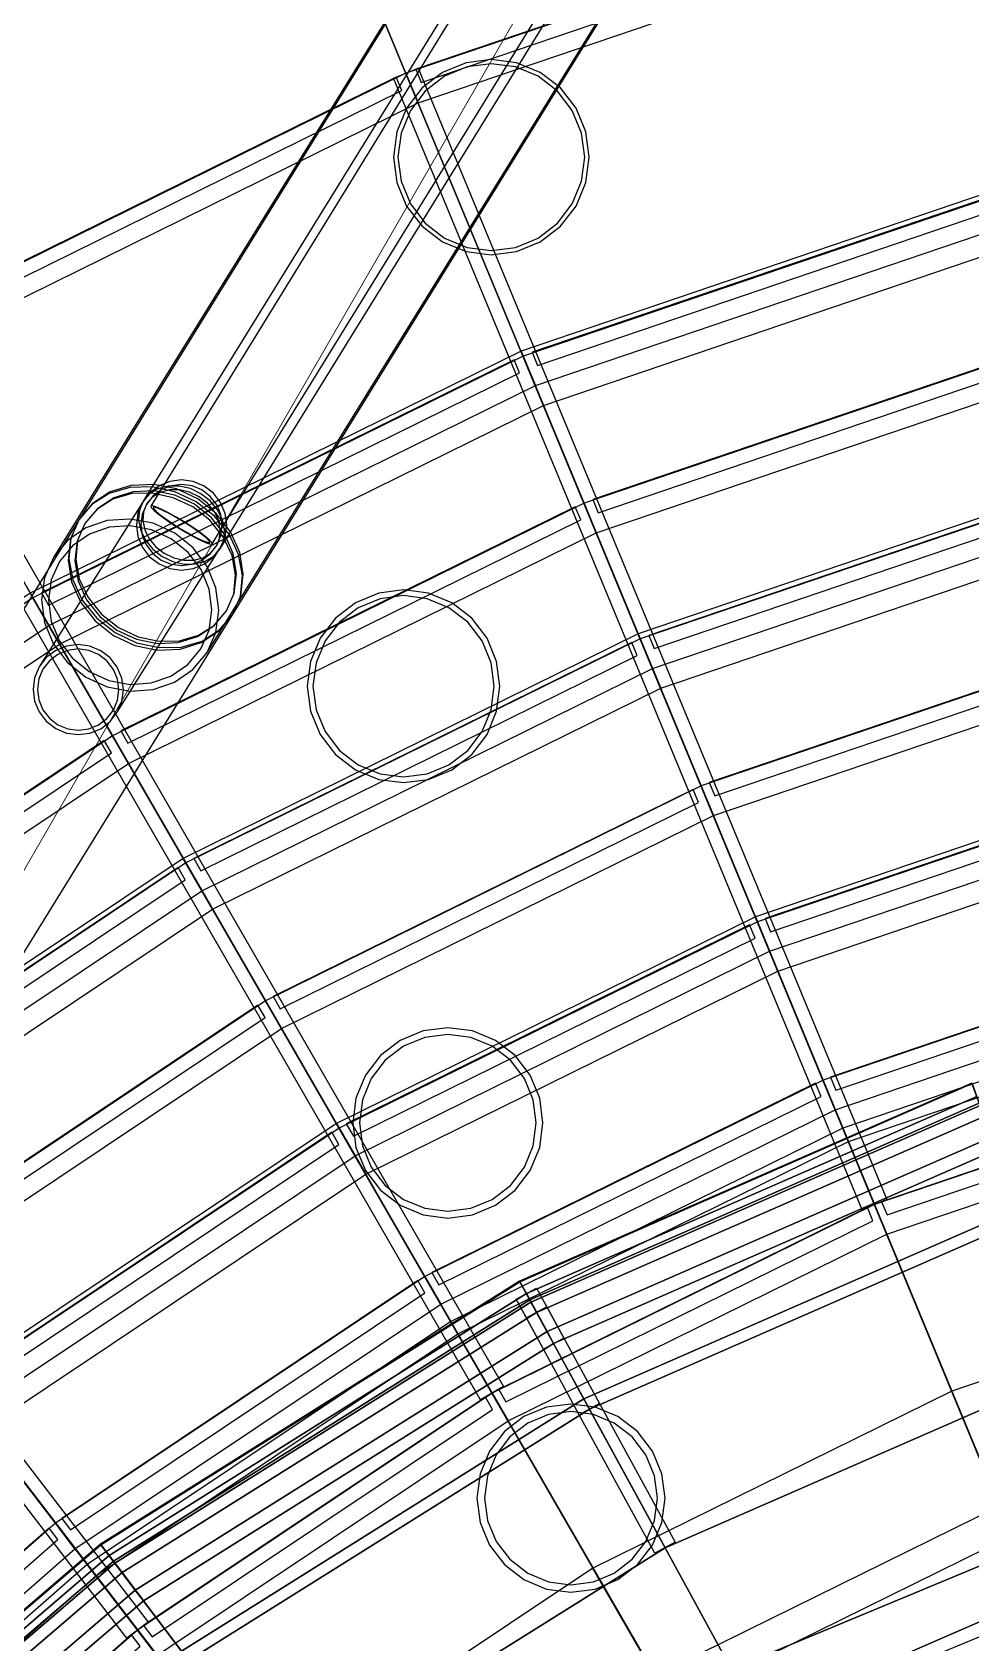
# Model space of a CAD drawing. Header units: millimetres. Extents: x -52000 to 54854, y -52000 to 53750.
# Drawn here: x -11754 to -6475, y 14475 to 23532 of the extents above; entities that cross this region are included whole.
import ezdxf

# ---------------------------------------------------------------- set-up
doc = ezdxf.new("R2010")
doc.units = ezdxf.units.MM
for name, color, linetype, lineweight in [('D-BMK-AXIS', 7, 'Continuous', 13), ('D-STR-DECK', 7, 'Continuous', 25), ('D-STR-STRC', 7, 'Continuous', 25)]:
    doc.layers.add(name, color=color, linetype=linetype, lineweight=lineweight)

msp = doc.modelspace()

# ---------------------------------------------------------------- linework, layer by layer
at = {"layer": 'D-BMK-AXIS'}
msp.add_lwpolyline([(0, 39259.8), (-34000, -19629.9), (34000, -19629.9)], close=True, dxfattribs=at)
at = {"layer": 'D-STR-DECK'}
for points in [[(-1552.9, 5795.6), (-7479.9, 27915.3), (-11059.6, 26700.1), (-2296.1, 5543.3)], [(-2296.1, 5543.3), (-11059.6, 26700.1), (-14450, 25028.1), (-3000, 5196.2)], [(-3000, 5196.2), (-14450, 25028.1), (-17593.2, 22927.9), (-3652.6, 4760.1)], [(-6481.3, 24188.4), (-6527.8, 24362.2), (-9651.9, 23301.8), (-9583, 23135.5)], [(-6564.3, 24269.6), (-6585.2, 24346.8), (-9597, 23324.4), (-9566.5, 23250.4)], [(-9583, 23135.5), (-9651.9, 23301.8), (-12610.8, 21842.6), (-12520.8, 21686.7)], [(-9676, 23205.1), (-9706.8, 23278.9), (-12559.3, 21872.2), (-12519.5, 21802.9)], [(-7085.8, 16910.7), (-9721.2, 23273.1), (-9582.6, 23330.5), (-6947.2, 16968.1)], [(-3652.6, 4760.1), (-17593.2, 22927.9), (-20435.4, 20435.4), (-4242.6, 4242.6)], [(-6004.6, 22409.5), (-6090, 22728.2), (-9004.5, 21738.9), (-8878.3, 21434)], [(-1552.9, 5795.6), (-6082.2, 22699.3), (-8993.1, 21711.2), (-2296.1, 5543.3)], [(-6035.7, 22525.4), (-6082.2, 22699.3), (-8993.1, 21711.2), (-8924.2, 21544.9)], [(-6114.8, 22607.6), (-6135.7, 22684.9), (-8941.9, 21732.3), (-8911.4, 21658.3)], [(-9232.5, 15841.2), (-12675.8, 21805.1), (-12545.9, 21880.1), (-9102.6, 15916.2)], [(-5804, 21660.6), (-5850.5, 21834.5), (-8650.5, 20884.1), (-8581.6, 20717.8)], [(-8878.3, 21434), (-9004.5, 21738.9), (-11765, 20377.6), (-11600, 20091.8)], [(-5881.1, 21743.4), (-5902, 21820.7), (-8601.2, 20904.4), (-8570.8, 20830.4)], [(-2296.1, 5543.3), (-8993.1, 21711.2), (-11750, 20351.6), (-3000, 5196.2)], [(-8924.2, 21544.9), (-8993.1, 21711.2), (-11750, 20351.6), (-11660, 20195.7)], [(-9013.4, 21616.1), (-9044.2, 21689.9), (-11702, 20379.2), (-11662.2, 20309.8)], [(-5559, 20746.5), (-5644.4, 21065.3), (-8345.7, 20148.3), (-8219.4, 19843.4)], [(-1552.9, 5795.6), (-5636.7, 21036.3), (-8334.2, 20120.6), (-2296.1, 5543.3)], [(-5590.1, 20862.4), (-5636.7, 21036.3), (-8334.2, 20120.6), (-8265.3, 19954.3)], [(-5665.3, 20945.7), (-5686.2, 21022.9), (-8286.8, 20140.2), (-8256.3, 20066.2)], [(-8581.6, 20717.8), (-8650.5, 20884.1), (-11302.4, 19576.3), (-11212.4, 19420.4)], [(-8668.9, 20789.8), (-8699.6, 20863.6), (-11256.2, 19602.9), (-11216.4, 19533.5)], [(-11600, 20091.8), (-11765, 20377.6), (-14324.2, 18667.6), (-14123.3, 18405.8)], [(-3000, 5196.2), (-11750, 20351.6), (-14305.9, 18643.8), (-3652.6, 4760.1)], [(-11660, 20195.7), (-11750, 20351.6), (-14305.9, 18643.8), (-14196.3, 18501)], [(-8219.4, 19843.4), (-8345.7, 20148.3), (-10904.2, 18886.6), (-10739.2, 18600.8)], [(-2296.1, 5543.3), (-8334.2, 20120.6), (-10889.2, 18860.6), (-3000, 5196.2)], [(-8265.3, 19954.3), (-8334.2, 20120.6), (-10889.2, 18860.6), (-10799.2, 18704.7)], [(-5358.4, 19997.7), (-5404.9, 20171.5), (-7991.6, 19293.5), (-7922.7, 19127.2)], [(-5431.6, 20081.5), (-5452.5, 20158.7), (-7946.1, 19312.3), (-7915.7, 19238.3)], [(-11221.2, 14500.5), (-15413.5, 19964), (-15294.5, 20055.3), (-11102.2, 14591.9)], [(-8350.8, 20027.1), (-8381.6, 20100.9), (-10844.7, 18886.2), (-10804.9, 18816.8)], [(-11212.4, 19420.4), (-11302.4, 19576.3), (-13760.9, 17933.6), (-13651.3, 17790.7)], [(-11308.3, 19480.4), (-11348.5, 19549.6), (-13718.6, 17965.9), (-13670.1, 17902.3)], [(-5113.4, 19083.5), (-5198.8, 19402.3), (-7686.9, 18557.7), (-7560.6, 18252.8)], [(-7922.7, 19127.2), (-7991.6, 19293.5), (-10441.6, 18085.3), (-10351.6, 17929.4)], [(-1552.9, 5795.6), (-5191.1, 19373.3), (-7675.4, 18530), (-2296.1, 5543.3)], [(-5144.5, 19199.4), (-5191.1, 19373.3), (-7675.4, 18530), (-7606.5, 18363.7)], [(-5215.8, 19283.8), (-5236.7, 19361), (-7631.7, 18548), (-7601.3, 18474)], [(-8006.3, 19200.8), (-8037.1, 19274.6), (-10398.9, 18109.9), (-10359.1, 18040.5)], [(-10739.2, 18600.8), (-10904.2, 18886.6), (-13276.1, 17301.7), (-13075.2, 17039.9)], [(-3000, 5196.2), (-10889.2, 18860.6), (-13257.8, 17277.9), (-3652.6, 4760.1)], [(-10799.2, 18704.7), (-10889.2, 18860.6), (-13257.8, 17277.9), (-13148.2, 17135.1)], [(-10893.4, 18765.7), (-10933.6, 18834.9), (-13217.1, 17309.1), (-13168.5, 17245.5)], [(-3652.6, 4760.1), (-14305.9, 18643.8), (-16617, 16617), (-4242.6, 4242.6)], [(-7560.6, 18252.8), (-7686.9, 18557.7), (-10043.4, 17395.6), (-9878.4, 17109.8)], [(-2296.1, 5543.3), (-7675.4, 18530), (-10028.4, 17369.6), (-3000, 5196.2)], [(-7606.5, 18363.7), (-7675.4, 18530), (-10028.4, 17369.6), (-9938.4, 17213.7)], [(-7688.2, 18438), (-7719, 18511.9), (-9987.4, 17393.2), (-9947.6, 17323.8)], [(-4894.9, 18268.2), (-4941.5, 18442), (-7306.4, 17639.3), (-7237.5, 17473)], [(-4964.1, 18353.1), (-4985, 18430.3), (-7264.8, 17656.4), (-7234.4, 17582.5)], [(-4845.1, 18082.1), (-4865.8, 18159.4), (-7194.4, 17368.9), (-7163.8, 17295)], [(-1294.1, 4829.6), (-4865.8, 18159.4), (-7194.4, 17368.9), (-1913.4, 4619.4)], [(-10351.6, 17929.4), (-10441.6, 18085.3), (-12712.8, 16567.7), (-12603.3, 16424.9)], [(-10444, 17991.5), (-10484.1, 18060.7), (-12673.8, 16597.6), (-12625.2, 16534)], [(-4698.9, 17536.5), (-4745.5, 17710.3), (-7016.5, 16939.4), (-6947.7, 16773.1)], [(-4766.3, 17621.9), (-4787.2, 17699.1), (-6976.6, 16955.9), (-6946.2, 16881.9)], [(-7237.5, 17473), (-7306.4, 17639.3), (-9546.3, 16534.7), (-9456.3, 16378.8)], [(-7317.2, 17548.2), (-7348, 17622), (-9507.3, 16557.1), (-9467.5, 16487.8)], [(-6428, 17509.7), (-6469.4, 17622.3), (-9012.9, 16508.6), (-8955.4, 16403.2)], [(-6469.4, 17622.3), (-6441.9, 17547.6), (-8974.8, 16438.7), (-9012.9, 16508.6)], [(-6441.9, 17547.6), (-6468.3, 17619.5), (-9011.5, 16505.9), (-8974.8, 16438.7)], [(-6468.3, 17619.5), (-6358, 17319.1), (-8858.1, 16225), (-9011.5, 16505.9)], [(-6331.7, 17247.2), (-6441.9, 17547.6), (-8974.8, 16438.7), (-8821.5, 16157.9)], [(-6441.9, 17547.6), (-6400.6, 17435), (-8917.3, 16333.4), (-8974.8, 16438.7)], [(-6400.6, 17435), (-6428, 17509.7), (-8955.4, 16403.2), (-8917.3, 16333.4)], [(-6209.6, 16914.8), (-6423.3, 17496.8), (-8948.9, 16391.2), (-8651.8, 15847)], [(-6423.3, 17496.8), (-6400.6, 17435), (-8917.3, 16333.4), (-8948.9, 16391.2)], [(-9878.4, 17109.8), (-10043.4, 17395.6), (-12228, 15935.9), (-12027.1, 15674.1)], [(-6400.6, 17435), (-6186.9, 16853), (-8620.2, 15789.2), (-8917.3, 16333.4)], [(-3000, 5196.2), (-10028.4, 17369.6), (-12209.8, 15912.1), (-3652.6, 4760.1)], [(-9938.4, 17213.7), (-10028.4, 17369.6), (-12209.8, 15912.1), (-12100.2, 15769.3)], [(-10029.1, 17276.8), (-10069.3, 17346), (-12172.2, 15940.8), (-12123.7, 15877.2)], [(-7163.8, 17295), (-7194.4, 17368.9), (-9400, 16281.3), (-9360, 16212)], [(-1913.4, 4619.4), (-7194.4, 17368.9), (-9400, 16281.3), (-2500, 4330.1)], [(-6358, 17319.1), (-6331.7, 17247.2), (-8821.5, 16157.9), (-8858.1, 16225)], [(-3652.6, 4760.1), (-13257.8, 17277.9), (-15399.6, 15399.6), (-4242.6, 4242.6)], [(-5504.6, 14994.3), (-6331.7, 17247.2), (-8821.5, 16157.9), (-7671.4, 14051.4)], [(-6331.7, 17247.2), (-6331.7, 17247.2), (-8821.5, 16157.9), (-8821.5, 16157.9)], [(-6947.7, 16773.1), (-7016.5, 16939.4), (-9167.5, 15878.7), (-9077.5, 15722.8)], [(-7025.6, 16849), (-7056.4, 16922.8), (-9130.1, 15900.2), (-9090.3, 15830.8)], [(-6186.9, 16853), (-6209.6, 16914.8), (-8651.8, 15847), (-8620.2, 15789.2)], [(-6186.9, 16853), (-5880.9, 16019.4), (-8194.7, 15009.8), (-8620.2, 15789.2)], [(-6186.9, 16853), (-6186.9, 16853), (-8620.2, 15789.2), (-8620.2, 15789.2)], [(-1294.1, 4829.6), (-4451.7, 16613.9), (-6582.2, 15890.7), (-1913.4, 4619.4)], [(-9456.3, 16378.8), (-9546.3, 16534.7), (-11622.8, 15147.2), (-11513.3, 15004.4)], [(-9545.1, 16443), (-9585.2, 16512.1), (-11587.1, 15174.5), (-11538.6, 15110.9)], [(-8955.4, 16403.2), (-9012.9, 16508.6), (-11369.1, 15029.2), (-11296.7, 14933.5)], [(-9012.9, 16508.6), (-8974.8, 16438.7), (-11321.1, 14965.8), (-11369.1, 15029.2)], [(-8974.8, 16438.7), (-9011.5, 16505.9), (-11367.3, 15026.8), (-11321.1, 14965.8)], [(-9011.5, 16505.9), (-8858.1, 16225), (-11174.2, 14771.6), (-11367.3, 15026.8)], [(-8974.8, 16438.7), (-8917.3, 16333.4), (-8955.4, 16403.2), (-9012.9, 16508.6)], [(-8974.8, 16438.7), (-8917.3, 16333.4), (-8955.4, 16403.2), (-9012.9, 16508.6)], [(-8821.5, 16157.9), (-8974.8, 16438.7), (-9011.5, 16505.9), (-8858.1, 16225)], [(-8821.5, 16157.9), (-8974.8, 16438.7), (-9011.5, 16505.9), (-8858.1, 16225)], [(-8821.5, 16157.9), (-8974.8, 16438.7), (-11321.1, 14965.8), (-11128.1, 14710.6)], [(-8974.8, 16438.7), (-8917.3, 16333.4), (-11248.7, 14870.1), (-11321.1, 14965.8)], [(-8917.3, 16333.4), (-8955.4, 16403.2), (-11296.7, 14933.5), (-11248.7, 14870.1)], [(-8878.5, 16126.7), (-9031.9, 16407.6), (-8917.7, 16469.9), (-8764.4, 16189)], [(-8917.7, 16469.9), (-8860.2, 16364.6), (-8974.3, 16302.3), (-9031.9, 16407.6)], [(-8651.8, 15847), (-8948.9, 16391.2), (-11288.5, 14922.6), (-10914.4, 14428.2)], [(-8948.9, 16391.2), (-8917.3, 16333.4), (-11248.7, 14870.1), (-11288.5, 14922.6)], [(-8917.3, 16333.4), (-8620.2, 15789.2), (-10874.7, 14375.6), (-11248.7, 14870.1)], [(-8860.2, 16364.6), (-8563.1, 15820.4), (-8677.2, 15758.1), (-8974.3, 16302.3)], [(-8917.3, 16333.4), (-8620.2, 15789.2), (-8651.8, 15847), (-8948.9, 16391.2)], [(-8917.3, 16333.4), (-8620.2, 15789.2), (-8651.8, 15847), (-8948.9, 16391.2)], [(-9360, 16212), (-9400, 16281.3), (-11444.7, 14915), (-11396, 14851.6)], [(-2500, 4330.1), (-9400, 16281.3), (-11444.7, 14915), (-3043.8, 3966.8)], [(-8858.1, 16225), (-8821.5, 16157.9), (-11128.1, 14710.6), (-11174.2, 14771.6)], [(-7671.4, 14051.4), (-8821.5, 16157.9), (-11128.1, 14710.6), (-9680.2, 12796.5)], [(-8821.5, 16157.9), (-8821.5, 16157.9), (-11128.1, 14710.6), (-11128.1, 14710.6)], [(-7671.4, 14051.4), (-8821.5, 16157.9), (-8821.5, 16157.9), (-7671.4, 14051.4)], [(-7671.4, 14051.4), (-8821.5, 16157.9), (-8821.5, 16157.9), (-7671.4, 14051.4)], [(-5880.9, 16019.4), (-5880.9, 16019.4), (-8194.7, 15009.8), (-8194.7, 15009.8)], [(-3652.6, 4760.1), (-12209.8, 15912.1), (-14182.2, 14182.2), (-4242.6, 4242.6)], [(-9077.5, 15722.8), (-9167.5, 15878.7), (-11161.7, 14546.2), (-11052.1, 14403.4)], [(-9164.8, 15787.8), (-9204.9, 15857), (-11127.4, 14572.5), (-11078.8, 14508.9)], [(-1913.4, 4619.4), (-6582.2, 15890.7), (-8600, 14895.6), (-2500, 4330.1)], [(-8620.2, 15789.2), (-8651.8, 15847), (-10914.4, 14428.2), (-10874.7, 14375.6)], [(-8620.2, 15789.2), (-8194.7, 15009.8), (-10338.9, 13667.4), (-10874.7, 14375.6)], [(-8620.2, 15789.2), (-8620.2, 15789.2), (-10874.7, 14375.6), (-10874.7, 14375.6)], [(-8563.1, 15820.4), (-8137.6, 15041), (-8251.7, 14978.7), (-8677.2, 15758.1)], [(-8620.2, 15789.2), (-8194.7, 15009.8), (-8194.7, 15009.8), (-8620.2, 15789.2)], [(-8620.2, 15789.2), (-8194.7, 15009.8), (-8194.7, 15009.8), (-8620.2, 15789.2)], [(-4144, 13267.9), (-4859.5, 15558.8), (-7613.5, 14412.7), (-6492.5, 12290.6)], [(-4859.5, 15558.8), (-4859.5, 15558.8), (-7613.5, 14412.7), (-7613.5, 14412.7)], [(-4094.5, 15280.9), (-4141.1, 15454.8), (-8000, 13856.4), (-7910, 13700.5)], [(-1552.9, 5795.6), (-4141.1, 15454.8), (-8000, 13856.4), (-3000, 5196.2)], [(-6245.4, 15077.7), (-6314.3, 15244), (-8250, 14289.4), (-8160, 14133.5)], [(-11513.3, 15004.4), (-11622.8, 15147.2), (-13500.5, 13500.5), (-13373.2, 13373.2)], [(-11609.6, 15056.4), (-11658.5, 15119.8), (-13468.7, 13532.3), (-13412.2, 13475.6)], [(-11296.7, 14933.5), (-11369.1, 15029.2), (-13485.6, 13215.3), (-13399.9, 13131.3)], [(-11369.1, 15029.2), (-11321.1, 14965.8), (-13428.8, 13159.6), (-13485.6, 13215.3)], [(-11321.1, 14965.8), (-11367.3, 15026.8), (-13483.5, 13213.2), (-13428.8, 13159.6)], [(-11367.3, 15026.8), (-11174.2, 14771.6), (-13254.9, 12989.2), (-13483.5, 13213.2)], [(-11128.1, 14710.6), (-11321.1, 14965.8), (-13428.8, 13159.6), (-13200.2, 12935.6)], [(-11321.1, 14965.8), (-11248.7, 14870.1), (-13343.1, 13075.6), (-13428.8, 13159.6)], [(-11321.1, 14965.8), (-11248.7, 14870.1), (-11296.7, 14933.5), (-11369.1, 15029.2)], [(-11321.1, 14965.8), (-11248.7, 14870.1), (-11296.7, 14933.5), (-11369.1, 15029.2)], [(-11128.1, 14710.6), (-11321.1, 14965.8), (-11367.3, 15026.8), (-11174.2, 14771.6)], [(-11128.1, 14710.6), (-11321.1, 14965.8), (-11367.3, 15026.8), (-11174.2, 14771.6)], [(-8194.7, 15009.8), (-8194.7, 15009.8), (-10338.9, 13667.4), (-10338.9, 13667.4)], [(-5504.6, 14994.3), (-5504.6, 14994.3), (-7671.4, 14051.4), (-7671.4, 14051.4)], [(-11248.7, 14870.1), (-11296.7, 14933.5), (-13399.9, 13131.3), (-13343.1, 13075.6)], [(-10914.4, 14428.2), (-11288.5, 14922.6), (-13390.1, 13121.7), (-12947.3, 12687.8)], [(-11288.5, 14922.6), (-11248.7, 14870.1), (-13343.1, 13075.6), (-13390.1, 13121.7)], [(-11248.7, 14870.1), (-10874.7, 14375.6), (-12900.3, 12641.7), (-13343.1, 13075.6)], [(-11396, 14851.6), (-11444.7, 14915), (-13293.6, 13293.6), (-13237, 13237)], [(-3043.8, 3966.8), (-11444.7, 14915), (-13293.6, 13293.6), (-3535.5, 3535.5)], [(-11248.7, 14870.1), (-10874.7, 14375.6), (-10914.4, 14428.2), (-11288.5, 14922.6)], [(-11248.7, 14870.1), (-10874.7, 14375.6), (-10914.4, 14428.2), (-11288.5, 14922.6)], [(-2500, 4330.1), (-8600, 14895.6), (-10470.7, 13645.7), (-3043.8, 3966.8)], [(-11174.2, 14771.6), (-11128.1, 14710.6), (-13200.2, 12935.6), (-13254.9, 12989.2)], [(-9680.2, 12796.5), (-11128.1, 14710.6), (-13200.2, 12935.6), (-11486.1, 11255.9)], [(-11128.1, 14710.6), (-11128.1, 14710.6), (-13200.2, 12935.6), (-13200.2, 12935.6)], [(-9680.2, 12796.5), (-11128.1, 14710.6), (-11128.1, 14710.6), (-9680.2, 12796.5)], [(-9680.2, 12796.5), (-11128.1, 14710.6), (-11128.1, 14710.6), (-9680.2, 12796.5)], [(-11052.1, 14403.4), (-11161.7, 14546.2), (-12964.9, 12964.9), (-12837.6, 12837.6)], [(-11147.1, 14456.5), (-11195.9, 14519.9), (-12934.3, 12995.4), (-12877.8, 12938.7)]]:
    msp.add_lwpolyline(points, close=True, dxfattribs=at)
at = {"layer": 'D-STR-STRC'}
for points in [[(-6317.6, 28688.9), (-11129.9, 20894.4), (-11150.7, 20844.2), (-11155.4, 20788.4), (-11143.6, 20730.7), (-11116.1, 20675), (-11074.8, 20625.2), (-11022.6, 20584.7), (-10963, 20556.1), (-10900, 20541.6), (-10837.9, 20542), (-10781, 20557.3), (-10733.2, 20586.5), (-10697.6, 20627.6), (-5885.3, 28422)], [(-7438.8, 27351.2), (-11491.7, 20790.8), (-11535.8, 20686.5), (-11547.4, 20571.1), (-11525.8, 20452.5), (-11472.4, 20338.8), (-11390.9, 20237.6), (-11286.8, 20156), (-11167.2, 20099.4), (-11040.2, 20071.8), (-10914.6, 20074.9), (-10798.9, 20108.7), (-10700.9, 20170.7), (-10627.4, 20256.8), (-6574.4, 26817.2)], [(-9170.4, 24562), (-11634.9, 20577.9), (-11684.9, 20464), (-11702.1, 20339.8), (-11685.3, 20213.5), (-11635.6, 20093.9), (-11556.4, 19989), (-11453.1, 19906.1), (-11332.7, 19850.7), (-11203.5, 19826.6), (-11074.3, 19835.6), (-10953.8, 19876.9), (-10850.3, 19947.8), (-10770.8, 20043.4), (-8306.3, 24027.6)], [(-9209.9, 23916.5), (-11087, 20867.7), (-11084.1, 20859.1), (-11069.7, 20843.9), (-11044.6, 20823), (-11010.6, 20797.9), (-10970.1, 20770.4), (-10925.7, 20742.1), (-10880.5, 20715.2), (-10837.6, 20691.4), (-10799.9, 20672.4), (-10770, 20659.4), (-10749.9, 20653.3), (-10740.9, 20654.6), (-8863.9, 23703.4)], [(-14023.8, 14759), (-10627.4, 20256.8), (-10580.7, 20365.3), (-10566.7, 20484.5), (-10586.2, 20606.5), (-10638, 20722.8), (-10718.6, 20825.5), (-10822.4, 20907.7), (-10942.3, 20963.7), (-11070.2, 20989.8), (-11197.4, 20984.1), (-11315.2, 20947), (-11415.6, 20881.1), (-11491.7, 20790.8), (-14888.2, 15293)]]:
    msp.add_lwpolyline(points, dxfattribs=at)
for points in [[(-8621.8, 22829.7), (-8640.5, 22972), (-8695.5, 23104.7), (-8782.9, 23218.6), (-8896.8, 23306), (-9029.4, 23360.9), (-9171.8, 23379.7), (-9314.1, 23360.9), (-9446.8, 23306), (-9560.7, 23218.6), (-9648.1, 23104.7), (-9703, 22972), (-9721.8, 22829.7), (-9703, 22687.3), (-9648.1, 22554.7), (-9560.7, 22440.7), (-9446.8, 22353.3), (-9314.1, 22298.4), (-9171.8, 22279.7), (-9029.4, 22298.4), (-8896.8, 22353.3), (-8782.9, 22440.7), (-8695.5, 22554.7), (-8640.5, 22687.3)], [(-8646.8, 22829.7), (-8664.7, 22965.5), (-8717.1, 23092.2), (-8800.5, 23200.9), (-8909.3, 23284.3), (-9035.9, 23336.8), (-9171.8, 23354.7), (-9307.6, 23336.8), (-9434.3, 23284.3), (-9543, 23200.9), (-9626.4, 23092.2), (-9678.9, 22965.5), (-9696.8, 22829.7), (-9678.9, 22693.8), (-9626.4, 22567.2), (-9543, 22458.4), (-9434.3, 22375), (-9307.6, 22322.5), (-9171.8, 22304.7), (-9035.9, 22322.5), (-8909.3, 22375), (-8800.5, 22458.4), (-8717.1, 22567.2), (-8664.7, 22693.8)], [(-11748.8, 19836.4), (-11740.1, 19770.9), (-11714.8, 19709.7), (-11674.5, 19657.1), (-11621.9, 19616.7), (-11560.7, 19591.1), (-11495.1, 19582.3), (-11429.4, 19590.7), (-11368.2, 19615.7), (-11315.7, 19655.8), (-11275.3, 19708.1), (-10694.2, 20633.7), (-10668.9, 20694.7), (-10660.2, 20760.2), (-10668.9, 20825.8), (-10694.2, 20887), (-10734.5, 20939.6), (-10787.1, 20980), (-10848.3, 21005.5), (-10914, 21014.4), (-10979.6, 21006), (-11040.8, 20980.9), (-11093.4, 20940.9), (-11133.7, 20888.5), (-11714.8, 19963), (-11740.1, 19902)], [(-10914, 21014.4), (-10979.6, 21006), (-11040.8, 20980.9), (-11093.4, 20940.9), (-11133.7, 20888.5), (-11159, 20827.6), (-11167.7, 20762), (-11159, 20696.5), (-11133.7, 20635.3), (-11093.4, 20582.7), (-11040.8, 20542.2), (-10979.6, 20516.7), (-10914, 20507.9), (-10848.3, 20516.2), (-10787.1, 20541.3), (-10734.5, 20581.4), (-10694.2, 20633.7), (-10668.9, 20694.7), (-10660.2, 20760.2), (-10668.9, 20825.8), (-10694.2, 20887), (-10734.5, 20939.6), (-10787.1, 20980), (-10848.3, 21005.5)], [(-11491.7, 20790.8), (-11538.4, 20682.3), (-11552.4, 20563.1), (-11532.8, 20441.1), (-11481, 20324.8), (-11400.5, 20222.1), (-11296.7, 20139.9), (-11176.8, 20083.9), (-11048.8, 20057.8), (-10921.6, 20063.6), (-10803.8, 20100.6), (-10703.5, 20166.6), (-10627.4, 20256.8), (-10580.7, 20365.3), (-10566.7, 20484.5), (-10586.2, 20606.5), (-10638, 20722.8), (-10718.6, 20825.5), (-10822.4, 20907.7), (-10942.3, 20963.7), (-11070.2, 20989.8), (-11197.4, 20984.1), (-11315.2, 20947), (-11415.6, 20881.1)], [(-11491.7, 20790.8), (-11535.8, 20686.5), (-11547.4, 20571.1), (-11525.8, 20452.5), (-11472.4, 20338.8), (-11390.9, 20237.6), (-11286.8, 20156), (-11167.2, 20099.4), (-11040.2, 20071.8), (-10914.6, 20074.9), (-10798.9, 20108.7), (-10700.9, 20170.7), (-10627.4, 20256.8), (-10583.3, 20361.1), (-10571.6, 20476.5), (-10593.3, 20595.1), (-10646.7, 20708.9), (-10728.2, 20810), (-10832.3, 20891.6), (-10951.9, 20948.2), (-11078.8, 20975.9), (-11204.5, 20972.7), (-11320.2, 20938.9), (-11418.2, 20876.9)], [(-11457.7, 20769.8), (-11500.7, 20669.9), (-11513.6, 20560), (-11495.6, 20447.7), (-11447.8, 20340.5), (-11373.6, 20245.8), (-11278, 20170.1), (-11167.5, 20118.5), (-11049.7, 20094.5), (-10932.5, 20099.8), (-10824, 20134), (-10731.5, 20194.7), (-10661.4, 20277.8), (-10618.4, 20377.8), (-10605.5, 20487.6), (-10623.5, 20600), (-10671.2, 20707.1), (-10745.4, 20801.8), (-10841, 20877.5), (-10951.5, 20929.1), (-11069.4, 20953.1), (-11186.6, 20947.8), (-11295.1, 20913.7), (-11387.6, 20852.9)], [(-11457.7, 20769.8), (-11498.3, 20673.7), (-11509, 20567.4), (-11489.1, 20458.1), (-11439.9, 20353.3), (-11364.8, 20260.2), (-11268.9, 20185), (-11158.7, 20132.8), (-11041.8, 20107.4), (-10926, 20110.3), (-10819.4, 20141.4), (-10729.1, 20198.5), (-10661.4, 20277.8), (-10620.8, 20373.9), (-10610.1, 20480.2), (-10630, 20589.5), (-10679.2, 20694.3), (-10754.3, 20787.5), (-10850.2, 20862.7), (-10960.4, 20914.8), (-11077.3, 20940.3), (-11193, 20937.4), (-11299.7, 20906.3), (-11389.9, 20849.1)], [(-11129.9, 20894.4), (-11150.7, 20844.2), (-11155.4, 20788.4), (-11143.6, 20730.7), (-11116.1, 20675), (-11074.8, 20625.2), (-11022.6, 20584.7), (-10963, 20556.1), (-10900, 20541.6), (-10837.9, 20542), (-10781, 20557.3), (-10733.2, 20586.5), (-10697.6, 20627.6), (-10676.8, 20677.7), (-10672.1, 20733.6), (-10683.9, 20791.3), (-10711.4, 20847), (-10752.7, 20896.8), (-10804.9, 20937.3), (-10864.5, 20965.8), (-10927.5, 20980.4), (-10989.6, 20980), (-11046.5, 20964.7), (-11094.3, 20935.5)], [(-10914, 20989.5), (-10973.2, 20981.9), (-11028.3, 20959.3), (-11075.7, 20923.2), (-11112, 20876), (-11134.9, 20821), (-11142.7, 20761.9), (-11134.9, 20702.8), (-11112, 20647.7), (-11075.7, 20600.2), (-11028.3, 20563.8), (-10973.2, 20540.8), (-10914, 20532.8), (-10854.7, 20540.3), (-10799.6, 20563), (-10752.2, 20599.1), (-10715.9, 20646.2), (-10693, 20701.2), (-10685.2, 20760.3), (-10693, 20819.4), (-10715.9, 20874.6), (-10752.2, 20922), (-10799.6, 20958.4), (-10854.7, 20981.5)], [(-11108.6, 20881.3), (-11127.4, 20836.1), (-11131.6, 20785.7), (-11120.9, 20733.7), (-11096.2, 20683.5), (-11059, 20638.6), (-11011.9, 20602), (-10958.1, 20576.3), (-10901.3, 20563.2), (-10845.4, 20563.5), (-10794.1, 20577.3), (-10750.9, 20603.6), (-10718.9, 20640.7), (-10700.1, 20685.9), (-10695.9, 20736.3), (-10706.6, 20788.3), (-10731.3, 20838.5), (-10768.5, 20883.4), (-10815.6, 20920), (-10869.4, 20945.7), (-10926.2, 20958.8), (-10982.1, 20958.5), (-11033.4, 20944.7), (-11076.6, 20918.3)], [(-11087, 20867.7), (-11084.1, 20859.1), (-11069.7, 20843.9), (-11044.6, 20823), (-11010.6, 20797.9), (-10970.1, 20770.4), (-10925.7, 20742.1), (-10880.5, 20715.2), (-10837.6, 20691.4), (-10799.9, 20672.4), (-10770, 20659.4), (-10749.9, 20653.3), (-10740.9, 20654.6), (-10743.8, 20663.1), (-10758.3, 20678.4), (-10783.3, 20699.2), (-10817.3, 20724.3), (-10857.9, 20751.9), (-10902.3, 20780.1), (-10947.5, 20807), (-10990.4, 20830.8), (-11028.1, 20849.9), (-11058, 20862.9), (-11078.1, 20868.9)], [(-11073.4, 20859.3), (-11070.7, 20851.4), (-11057.4, 20837.4), (-11034.3, 20818.2), (-11003, 20795.1), (-10965.6, 20769.6), (-10924.7, 20743.6), (-10883.1, 20718.8), (-10843.6, 20696.9), (-10808.9, 20679.4), (-10781.3, 20667.4), (-10762.8, 20661.8), (-10754.6, 20663), (-10757.2, 20670.9), (-10770.5, 20684.9), (-10793.6, 20704.1), (-10824.9, 20727.2), (-10862.3, 20752.6), (-10903.2, 20778.6), (-10944.8, 20803.4), (-10984.3, 20825.4), (-11019.1, 20842.9), (-11046.6, 20854.9), (-11065.2, 20860.5)], [(-11634.9, 20577.9), (-11684.9, 20464), (-11702.1, 20339.8), (-11685.3, 20213.5), (-11635.6, 20093.9), (-11556.4, 19989), (-11453.1, 19906.1), (-11332.7, 19850.7), (-11203.5, 19826.6), (-11074.3, 19835.6), (-10953.8, 19876.9), (-10850.3, 19947.8), (-10770.8, 20043.4), (-10720.8, 20157.2), (-10703.6, 20281.5), (-10720.4, 20407.7), (-10770.1, 20527.3), (-10849.3, 20632.2), (-10952.6, 20715.2), (-11072.9, 20770.5), (-11202.1, 20794.6), (-11331.4, 20785.6), (-11451.9, 20744.3), (-11555.4, 20673.5)], [(-11600.8, 20556.8), (-11646.9, 20452), (-11662.8, 20337.5), (-11647.3, 20221.2), (-11601.5, 20110.9), (-11528.5, 20014.3), (-11433.4, 19937.9), (-11322.5, 19886.9), (-11203.5, 19864.8), (-11084.4, 19873), (-10973.4, 19911.1), (-10878, 19976.3), (-10804.8, 20064.4), (-10758.7, 20169.3), (-10742.9, 20283.7), (-10758.4, 20400.1), (-10804.2, 20510.3), (-10877.1, 20606.9), (-10972.3, 20683.3), (-11083.2, 20734.3), (-11202.2, 20756.5), (-11321.2, 20748.2), (-11432.2, 20710.2), (-11527.6, 20644.9)], [(-9123.4, 19854), (-9141.8, 19994.3), (-9195.9, 20124.9), (-9282, 20237.1), (-9394.3, 20323.2), (-9524.9, 20377.4), (-9665.1, 20395.8), (-9805.4, 20377.4), (-9936, 20323.2), (-10048.2, 20237.1), (-10134.3, 20124.9), (-10188.5, 19994.3), (-10206.9, 19854), (-10188.5, 19713.8), (-10134.3, 19583.2), (-10048.2, 19471), (-9936, 19384.9), (-9805.4, 19330.7), (-9665.1, 19312.3), (-9524.9, 19330.7), (-9394.3, 19384.9), (-9282, 19471), (-9195.9, 19583.2), (-9141.8, 19713.8)], [(-9123.4, 19854), (-9141.8, 19994.3), (-9195.9, 20124.9), (-9282, 20237.1), (-9394.3, 20323.2), (-9524.9, 20377.4), (-9665.1, 20395.8), (-9805.4, 20377.4), (-9936, 20323.2), (-10048.2, 20237.1), (-10134.3, 20124.9), (-10188.5, 19994.3), (-10206.9, 19854), (-10188.5, 19713.8), (-10134.3, 19583.2), (-10048.2, 19471), (-9936, 19384.9), (-9805.4, 19330.7), (-9665.1, 19312.3), (-9524.9, 19330.7), (-9394.3, 19384.9), (-9282, 19471), (-9195.9, 19583.2), (-9141.8, 19713.8)], [(-9155.2, 19854), (-9172.6, 19986), (-9223.5, 20109), (-9304.6, 20214.6), (-9410.2, 20295.7), (-9533.2, 20346.6), (-9665.1, 20364), (-9797.1, 20346.6), (-9920.1, 20295.7), (-10025.7, 20214.6), (-10106.8, 20109), (-10157.7, 19986), (-10175.1, 19854), (-10157.7, 19722.1), (-10106.8, 19599.1), (-10025.7, 19493.5), (-9920.1, 19412.4), (-9797.1, 19361.5), (-9665.1, 19344.1), (-9533.2, 19361.5), (-9410.2, 19412.4), (-9304.6, 19493.5), (-9223.5, 19599.1), (-9172.6, 19722.1)], [(-9155.2, 19854), (-9172.6, 19986), (-9223.5, 20109), (-9304.6, 20214.6), (-9410.2, 20295.7), (-9533.2, 20346.6), (-9665.1, 20364), (-9797.1, 20346.6), (-9920.1, 20295.7), (-10025.7, 20214.6), (-10106.8, 20109), (-10157.7, 19986), (-10175.1, 19854), (-10157.7, 19722.1), (-10106.8, 19599.1), (-10025.7, 19493.5), (-9920.1, 19412.4), (-9797.1, 19361.5), (-9665.1, 19344.1), (-9533.2, 19361.5), (-9410.2, 19412.4), (-9304.6, 19493.5), (-9223.5, 19599.1), (-9172.6, 19722.1)], [(-11495.1, 20088.8), (-11560.7, 20080.4), (-11621.9, 20055.3), (-11674.5, 20015.3), (-11714.8, 19963), (-11740.1, 19902), (-11748.8, 19836.4), (-11740.1, 19770.9), (-11714.8, 19709.7), (-11674.5, 19657.1), (-11621.9, 19616.7), (-11560.7, 19591.1), (-11495.1, 19582.3), (-11429.4, 19590.7), (-11368.2, 19615.7), (-11315.7, 19655.8), (-11275.3, 19708.1), (-11250, 19769.1), (-11241.3, 19834.6), (-11250, 19900.2), (-11275.3, 19961.4), (-11315.7, 20014), (-11368.2, 20054.4), (-11429.4, 20079.9)], [(-11495.1, 20063.9), (-11554.3, 20056.3), (-11609.4, 20033.7), (-11656.8, 19997.6), (-11693.2, 19950.4), (-11716, 19895.4), (-11723.8, 19836.4), (-11716, 19777.2), (-11693.2, 19722.1), (-11656.8, 19674.7), (-11609.4, 19638.2), (-11554.3, 19615.2), (-11495.1, 19607.2), (-11435.9, 19614.8), (-11380.7, 19637.4), (-11333.3, 19673.5), (-11297, 19720.6), (-11274.1, 19775.6), (-11266.3, 19834.7), (-11274.1, 19893.8), (-11297, 19949), (-11333.3, 19996.4), (-11380.7, 20032.9), (-11435.9, 20055.9)], [(-8881.5, 17399), (-8899.8, 17537.5), (-8953.2, 17666.5), (-9038.2, 17777.3), (-9149, 17862.3), (-9278, 17915.7), (-9416.5, 17934), (-9555, 17915.7), (-9684, 17862.3), (-9794.8, 17777.3), (-9879.8, 17666.5), (-9933.2, 17537.5), (-9951.5, 17399), (-9933.2, 17260.5), (-9879.8, 17131.5), (-9794.8, 17020.7), (-9684, 16935.7), (-9555, 16882.3), (-9416.5, 16864), (-9278, 16882.3), (-9149, 16935.7), (-9038.2, 17020.7), (-8953.2, 17131.5), (-8899.8, 17260.5)], [(-8881.5, 17399), (-8899.8, 17537.5), (-8953.2, 17666.5), (-9038.2, 17777.3), (-9149, 17862.3), (-9278, 17915.7), (-9416.5, 17934), (-9555, 17915.7), (-9684, 17862.3), (-9794.8, 17777.3), (-9879.8, 17666.5), (-9933.2, 17537.5), (-9951.5, 17399), (-9933.2, 17260.5), (-9879.8, 17131.5), (-9794.8, 17020.7), (-9684, 16935.7), (-9555, 16882.3), (-9416.5, 16864), (-9278, 16882.3), (-9149, 16935.7), (-9038.2, 17020.7), (-8953.2, 17131.5), (-8899.8, 17260.5)], [(-8919.1, 17399), (-8936, 17527.7), (-8985.7, 17647.7), (-9064.8, 17750.7), (-9167.8, 17829.8), (-9287.7, 17879.5), (-9416.5, 17896.4), (-9545.2, 17879.5), (-9665.2, 17829.8), (-9768.2, 17750.7), (-9847.3, 17647.7), (-9897, 17527.7), (-9913.9, 17399), (-9897, 17270.2), (-9847.3, 17150.3), (-9768.2, 17047.3), (-9665.2, 16968.2), (-9545.2, 16918.5), (-9416.5, 16901.6), (-9287.7, 16918.5), (-9167.8, 16968.2), (-9064.8, 17047.3), (-8985.7, 17150.3), (-8936, 17270.2)], [(-8919.1, 17399), (-8936, 17527.7), (-8985.7, 17647.7), (-9064.8, 17750.7), (-9167.8, 17829.8), (-9287.7, 17879.5), (-9416.5, 17896.4), (-9545.2, 17879.5), (-9665.2, 17829.8), (-9768.2, 17750.7), (-9847.3, 17647.7), (-9897, 17527.7), (-9913.9, 17399), (-9897, 17270.2), (-9847.3, 17150.3), (-9768.2, 17047.3), (-9665.2, 16968.2), (-9545.2, 16918.5), (-9416.5, 16901.6), (-9287.7, 16918.5), (-9167.8, 16968.2), (-9064.8, 17047.3), (-8985.7, 17150.3), (-8936, 17270.2)], [(-8194.8, 15288.7), (-8212.9, 15425.7), (-8265.7, 15553.3), (-8349.8, 15662.8), (-8459.4, 15746.9), (-8587, 15799.8), (-8723.9, 15817.8), (-8860.9, 15799.8), (-8988.5, 15746.9), (-9098.1, 15662.8), (-9182.2, 15553.3), (-9235, 15425.7), (-9253, 15288.7), (-9235, 15151.8), (-9182.2, 15024.2), (-9098.1, 14914.6), (-8988.5, 14830.5), (-8860.9, 14777.6), (-8723.9, 14759.6), (-8587, 14777.6), (-8459.4, 14830.5), (-8349.8, 14914.6), (-8265.7, 15024.2), (-8212.9, 15151.8)], [(-8194.8, 15288.7), (-8212.9, 15425.7), (-8265.7, 15553.3), (-8349.8, 15662.8), (-8459.4, 15746.9), (-8587, 15799.8), (-8723.9, 15817.8), (-8860.9, 15799.8), (-8988.5, 15746.9), (-9098.1, 15662.8), (-9182.2, 15553.3), (-9235, 15425.7), (-9253, 15288.7), (-9235, 15151.8), (-9182.2, 15024.2), (-9098.1, 14914.6), (-8988.5, 14830.5), (-8860.9, 14777.6), (-8723.9, 14759.6), (-8587, 14777.6), (-8459.4, 14830.5), (-8349.8, 14914.6), (-8265.7, 15024.2), (-8212.9, 15151.8)], [(-8237.3, 15288.7), (-8253.9, 15414.7), (-8302.5, 15532), (-8379.8, 15632.8), (-8480.6, 15710.2), (-8598, 15758.8), (-8723.9, 15775.4), (-8849.9, 15758.8), (-8967.3, 15710.2), (-9068.1, 15632.8), (-9145.4, 15532), (-9194, 15414.7), (-9210.6, 15288.7), (-9194, 15162.8), (-9145.4, 15045.4), (-9068.1, 14944.6), (-8967.3, 14867.2), (-8849.9, 14818.6), (-8723.9, 14802), (-8598, 14818.6), (-8480.6, 14867.2), (-8379.8, 14944.6), (-8302.5, 15045.4), (-8253.9, 15162.8)], [(-8237.3, 15288.7), (-8253.9, 15414.7), (-8302.5, 15532), (-8379.8, 15632.8), (-8480.6, 15710.2), (-8598, 15758.8), (-8723.9, 15775.4), (-8849.9, 15758.8), (-8967.3, 15710.2), (-9068.1, 15632.8), (-9145.4, 15532), (-9194, 15414.7), (-9210.6, 15288.7), (-9194, 15162.8), (-9145.4, 15045.4), (-9068.1, 14944.6), (-8967.3, 14867.2), (-8849.9, 14818.6), (-8723.9, 14802), (-8598, 14818.6), (-8480.6, 14867.2), (-8379.8, 14944.6), (-8302.5, 15045.4), (-8253.9, 15162.8)]]:
    msp.add_lwpolyline(points, close=True, dxfattribs=at)

doc.saveas('drawing.dxf')
